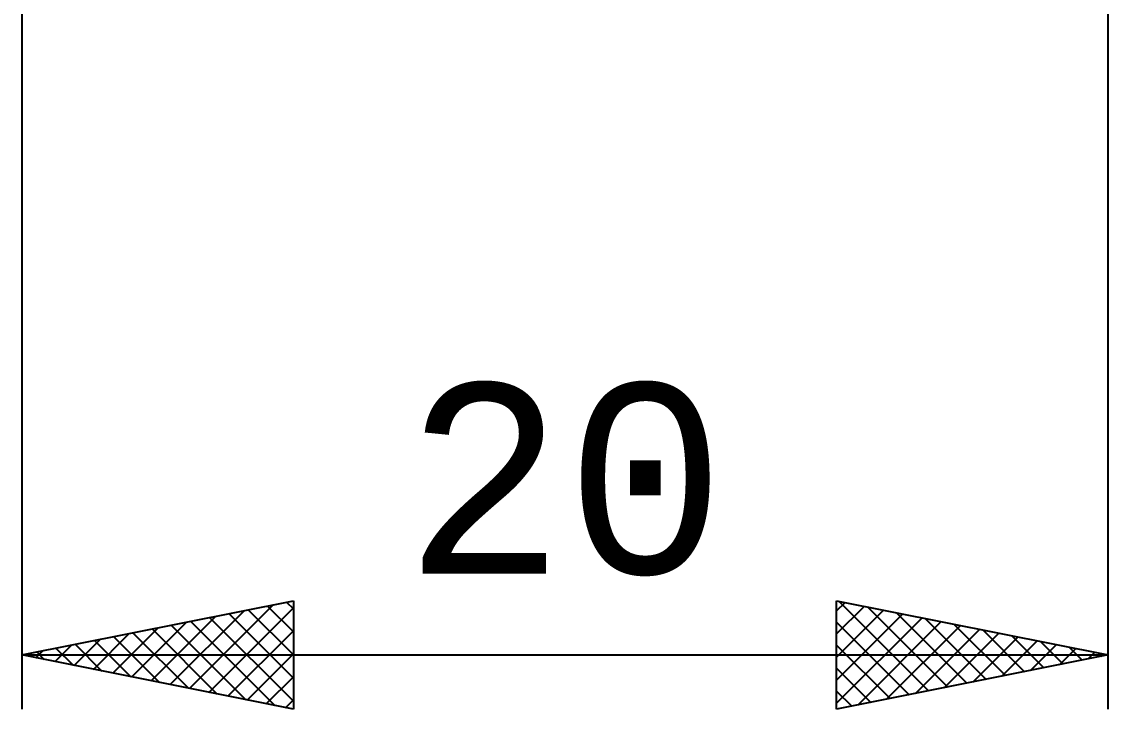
# Model space of a CAD drawing. Header units: millimetres. Extents: x -94 to 139, y -55 to 77.
# Drawn here: x 37 to 57, y -20.94 to -8.28 of the extents above; entities that cross this region are included whole.
import ezdxf
from ezdxf.enums import TextEntityAlignment as Align

# ---------------------------------------------------------------- set-up
doc = ezdxf.new("R2010")
doc.units = ezdxf.units.MM
doc.header["$LTSCALE"] = 7.8
doc.layers.add('2', color=7, linetype='CONTINUOUS')
doc.styles.get("Standard").update_dxf_attribs({"font": 'Monospac821 BT'})

msp = doc.modelspace()

# ---------------------------------------------------------------- linework, layer by layer
at = {"layer": '2', "color": 7, "linetype": 'CONTINUOUS', "lineweight": 25}
for p, q in [((37, -1.268), (37, -20.938)), ((57, -20.938), (57, -1.268)), ((37, -19.938), (42, -18.938)), ((41.873, -18.963), (42, -19.09)), ((42, -18.938), (42, -20.938)), ((52, -20.938), (52, -18.938)), ((52, -18.938), (57, -19.938)), ((52, -19.127), (52.158, -18.969)), ((52.038, -18.945), (53.692, -20.599)), ((39.734, -20.484), (41.101, -19.117)), ((40.088, -20.555), (41.632, -19.011)), ((40.441, -20.626), (42, -19.067)), ((40.812, -19.175), (42, -20.363)), ((41.166, -19.104), (42, -19.938)), ((41.52, -19.034), (42, -19.514)), ((52, -19.551), (52.511, -19.04)), ((52, -19.975), (52.865, -19.11)), ((52, -20.4), (53.218, -19.181)), ((52.568, -19.051), (54.045, -20.528)), ((53.098, -19.157), (54.399, -20.458)), ((39.027, -20.343), (40.041, -19.329)), ((39.381, -20.414), (40.571, -19.223)), ((39.752, -19.387), (41.128, -20.763)), ((40.105, -19.316), (41.658, -20.869)), ((40.459, -19.246), (42, -20.787)), ((52, -20.824), (53.572, -19.252)), ((52, -19.332), (53.338, -20.67)), ((52.388, -20.86), (53.925, -19.323)), ((52.919, -20.754), (54.279, -19.393)), ((53.629, -19.263), (54.752, -20.387)), ((54.159, -19.369), (55.106, -20.316)), ((38.32, -20.202), (38.98, -19.541)), ((38.674, -20.272), (39.51, -19.435)), ((38.691, -19.599), (39.537, -20.445)), ((39.045, -19.529), (40.067, -20.551)), ((39.398, -19.458), (40.597, -20.657)), ((40.795, -20.696), (42, -19.491)), ((53.449, -20.648), (54.633, -19.464)), ((53.979, -20.542), (54.986, -19.535)), ((54.689, -19.475), (55.46, -20.246)), ((55.22, -19.581), (55.813, -20.175)), ((37.613, -20.06), (37.919, -19.754)), ((37.967, -20.131), (38.45, -19.648)), ((37.984, -19.741), (38.476, -20.233)), ((38.338, -19.67), (39.006, -20.339)), ((52, -19.756), (52.985, -20.741)), ((54.51, -20.436), (55.34, -19.605)), ((55.04, -20.33), (55.693, -19.676)), ((55.57, -20.223), (56.047, -19.747)), ((55.75, -19.687), (56.167, -20.104)), ((56.28, -19.794), (56.52, -20.033)), ((37, -19.938), (57, -19.938)), ((42, -20.938), (37, -19.938)), ((37.259, -19.989), (37.389, -19.86)), ((37.277, -19.882), (37.415, -20.021)), ((37.63, -19.811), (37.946, -20.127)), ((41.148, -20.767), (42, -19.916)), ((57, -19.938), (52, -20.938)), ((56.101, -20.117), (56.4, -19.818)), ((56.631, -20.011), (56.754, -19.888)), ((56.811, -19.9), (56.874, -19.963)), ((52, -20.18), (52.631, -20.811)), ((41.502, -20.838), (42, -20.34)), ((41.856, -20.909), (42, -20.764)), ((52, -20.604), (52.278, -20.882))]:
    msp.add_line(p, q, dxfattribs=at)

# ---------------------------------------------------------------- texts
msp.add_text('20', height=3.5, dxfattribs=at).set_placement((47, -18.438), align=Align.CENTER)

doc.saveas('drawing.dxf')
